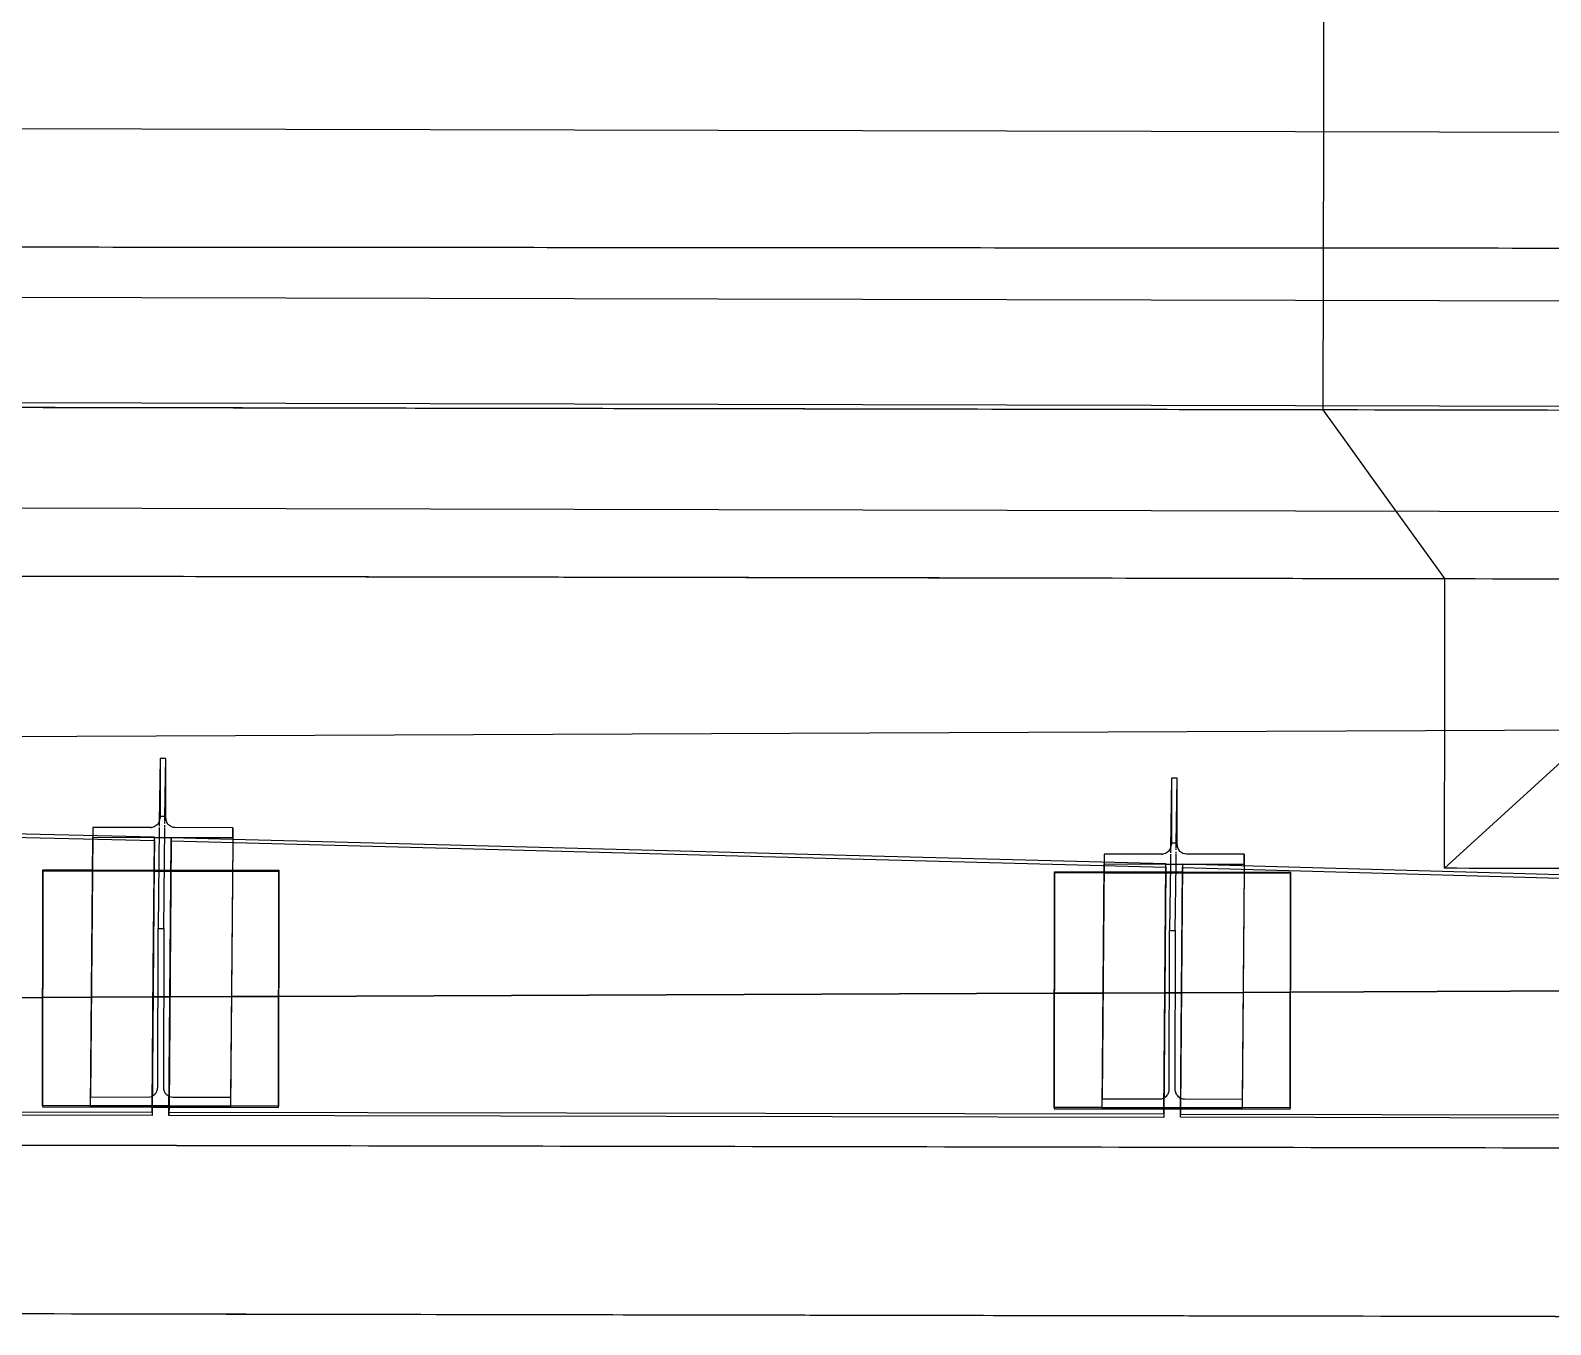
# Model space of a CAD drawing. Header units: metres. Extents: x -1161 to -1081, y 0 to 563.
# Drawn here: x -1098.824 to -1097.02, y 509.248 to 510.784 of the extents above; entities that cross this region are included whole.
import ezdxf

# ---------------------------------------------------------------- set-up
doc = ezdxf.new("R2010")
doc.units = ezdxf.units.M
doc.layers.add('A-GENM', color=7, linetype='Continuous', lineweight=35)

# ---------------------------------------------------------------- blocks, each defined once
blk = doc.blocks.new('CappingBeam_RS39A_CB04 - CappingBeam_RS39A_CB04-57951987-DRG-2873121 - DECK SLAB GENERAL ARRANGEMENT PLAN')
at = {"layer": 'A-GENM', "color": 253, "lineweight": 25, "true_color": 0xa3a3a3}
blk.add_open_spline([(109.4872, -4.711), (109.5435, -4.9245), (109.6562, -5.3515), (109.8816, -6.2056), (110.1633, -7.2733), (110.5014, -8.5546), (110.8394, -9.8358), (111.1775, -11.1169), (111.5155, -12.398), (111.7925, -13.4476), (111.9567, -14.0702), (112.0083, -14.2658)], degree=3, knots=[0, 0, 0, 0, 0.0208333, 0.0416667, 0.0833333, 0.125, 0.1666667, 0.2083333, 0.25, 0.2916667, 0.3107461, 0.3107461, 0.3107461, 0.3107461], dxfattribs=at)
at = {"layer": 'A-GENM', "color": 9, "lineweight": 25, "true_color": 0xbebebe}
for points in [[(109.8253, -5.9921), (109.9379, -6.4192), (110.0506, -6.8463), (110.1633, -7.2733)], [(110.1633, -7.2733), (110.276, -7.7004), (110.3887, -8.1275), (110.5014, -8.5546)], [(110.5014, -8.5546), (110.6141, -8.9816), (110.7268, -9.4087), (110.8394, -9.8358)]]:
    blk.add_open_spline(points, degree=3, dxfattribs=at)
blk = doc.blocks.new('StitchPour_RS39A_05 - StitchPour_RS39A_05-60503718-DRG-2873121 - DECK SLAB GENERAL ARRANGEMENT PLAN')
at = {"layer": 'A-GENM', "color": 253, "lineweight": 25, "true_color": 0xa3a3a3}
blk.add_open_spline([(109.2938, -4.762), (109.3502, -4.9756), (109.4629, -5.4027), (109.6883, -6.2568), (109.97, -7.3246), (110.3081, -8.6059), (110.6461, -9.8872), (110.9842, -11.1684), (111.3223, -12.4497), (111.5992, -13.4992), (111.7635, -14.1217), (111.815, -14.3171)], degree=3, knots=[0, 0, 0, 0, 0.0208333, 0.0416667, 0.0833333, 0.125, 0.1666667, 0.2083333, 0.25, 0.2916667, 0.3107322, 0.3107322, 0.3107322, 0.3107322], dxfattribs=at)
at = {"layer": 'A-GENM', "color": 9, "lineweight": 25, "true_color": 0xbebebe}
for points in [[(109.6319, -6.0433), (109.7446, -6.4704), (109.8573, -6.8975), (109.97, -7.3246)], [(109.97, -7.3246), (109.975, -7.3435), (109.98, -7.3624), (109.9849, -7.3813)], [(110.2112, -8.2388), (110.2435, -8.3611), (110.2758, -8.4835), (110.3081, -8.6059)], [(110.3081, -8.6059), (110.4208, -9.033), (110.5335, -9.4601), (110.6461, -9.8872)]]:
    blk.add_open_spline(points, degree=3, dxfattribs=at)
at = {"layer": 'A-GENM', "color": 253, "lineweight": 25, "true_color": 0xa3a3a3}
blk.add_open_spline([(109.9849, -7.3813), (110.0604, -7.6671), (110.1358, -7.9529), (110.2112, -8.2388)], degree=3, dxfattribs=at)
blk = doc.blocks.new('SCR_SW_2 - SCR_SW_2-66993693-DRG-2873121 - DECK SLAB GENERAL ARRANGEMENT PLAN')
at = {"layer": 'A-GENM', "color": 253, "lineweight": 25, "true_color": 0xa3a3a3}
for p, q in [((0, -0.004), (0.0024, 0.3482)), ((0.0023, 0.3482), (0.002, 0.2928)), ((0.0024, 0.3522), (0.0023, 0.3482)), ((0.0024, 0.3482), (0.0024, 0.3522)), ((0.0754, 0.3506), (0.0024, 0.3522)), ((0.0024, 0.3482), (1.1823, 0.3222)), ((1.1823, 0.3262), (0.0754, 0.3506)), ((1.1822, 0.3222), (1.1823, 0.326)), ((1.1823, 0.3222), (1.1823, 0.3262)), ((1.1812, 0.1697), (1.1822, 0.3222)), ((1.1823, 0.3222), (1.1821, 0.2949)), ((0.002, 0.2928), (0, 0)), ((1.1821, 0.2949), (1.18, -0.0039)), ((1.18, 0.0059), (1.1812, 0.1697)), ((0.0001, 0), (1.18, 0)), ((1.18, 0), (1.18, 0.0059)), ((1.18, 0), (1.18, -0.0039)), ((0, 0), (0, -0.004)), ((0.0216, -0.004), (0, -0.004)), ((1.18, -0.0039), (0.0216, -0.004))]:
    blk.add_line(p, q, dxfattribs=at)
blk = doc.blocks.new('SCR_SW_3 - SCR_SW_3-66993694-DRG-2873121 - DECK SLAB GENERAL ARRANGEMENT PLAN')
at = {"layer": 'A-GENM', "color": 253, "lineweight": 25, "true_color": 0xa3a3a3}
for p, q in [((0.0022, 0.3218), (0.0022, 0.3257)), ((0.0022, 0.3257), (0.0022, 0.3218)), ((0.0752, 0.3239), (0.0022, 0.3257)), ((0, -0.004), (0.0022, 0.3218)), ((0.0022, 0.3218), (0.0001, 0.0059)), ((0.0022, 0.3218), (1.182, 0.2929)), ((1.182, 0.2969), (0.0752, 0.3239)), ((1.182, 0.2929), (1.1801, -0.004)), ((1.1814, 0.1992), (1.182, 0.2966)), ((1.182, 0.2929), (1.182, 0.2969)), ((1.1801, 0), (1.1814, 0.1992)), ((0.0001, 0.0059), (0, 0)), ((0, 0), (0, -0.004)), ((0, 0), (1.1801, 0)), ((1.1801, -0.004), (0, -0.004)), ((1.1801, 0), (1.1801, -0.004))]:
    blk.add_line(p, q, dxfattribs=at)
blk = doc.blocks.new('SCR_SW_4 - SCR_SW_4-66993695-DRG-2873121 - DECK SLAB GENERAL ARRANGEMENT PLAN')
at = {"layer": 'A-GENM', "color": 253, "lineweight": 25, "true_color": 0xa3a3a3}
for p, q in [((0.0067, 0.2675), (1.1004, 0.2963)), ((1.1004, 0.2924), (0.0067, 0.2635)), ((1.1004, 0.2963), (1.1004, 0.2924)), ((1.1004, 0.2963), (1.1024, 0.0059)), ((1.1025, -0.0039), (1.1004, 0.2924)), ((0, 0), (0.0067, 0.2672)), ((0.0067, 0.2635), (0, -0.004)), ((0.0067, 0.2635), (0.0067, 0.2675)), ((1.1024, 0), (0.0001, 0)), ((1.1024, 0.0059), (1.1025, 0)), ((1.1025, -0.0039), (1.1025, 0)), ((0, 0), (0, -0.004)), ((0, -0.004), (1.1025, -0.0039))]:
    blk.add_line(p, q, dxfattribs=at)
blk = doc.blocks.new('POST_2180_1B_310UB - 1B-68650721-DRG-2873121 - DECK SLAB GENERAL ARRANGEMENT PLAN')
at = {"layer": 'A-GENM', "color": 253, "lineweight": 25, "true_color": 0xa3a3a3}
for p, q in [((-1098.67, 509.9198), (-1098.6709, 509.8449)), ((-1098.6633, 509.9198), (-1098.67, 509.9198)), ((-1098.67, 509.9198), (-1098.67, 509.8992)), ((-1098.6636, 509.8999), (-1098.6633, 509.9198)), ((-1098.6633, 509.8991), (-1098.6633, 509.9198)), ((-1098.67, 509.8992), (-1098.67, 509.851)), ((-1098.6642, 509.8494), (-1098.6636, 509.8991)), ((-1098.6633, 509.8509), (-1098.6633, 509.8991)), ((-1098.6734, 509.8412), (-1098.6771, 509.8388)), ((-1098.6709, 509.8428), (-1098.671, 509.8396)), ((-1098.6709, 509.8449), (-1098.6709, 509.8431)), ((-1098.67, 509.851), (-1098.67, 509.8492)), ((-1098.6633, 509.8509), (-1098.67, 509.851)), ((-1098.6643, 509.8387), (-1098.6643, 509.8406)), ((-1098.6642, 509.8473), (-1098.6642, 509.8492)), ((-1098.6642, 509.8453), (-1098.6642, 509.847)), ((-1098.6642, 509.8429), (-1098.6642, 509.8445)), ((-1098.6633, 509.8492), (-1098.6633, 509.8509)), ((-1098.6563, 509.8387), (-1098.66, 509.8412)), ((-1098.7498, 509.8282), (-1098.7525, 509.5183)), ((-1098.7525, 509.5063), (-1098.7497, 509.8264)), ((-1098.7497, 509.838), (-1098.7498, 509.8282)), ((-1098.6814, 509.8379), (-1098.7497, 509.838)), ((-1098.7497, 509.838), (-1098.7497, 509.8282)), ((-1098.7497, 509.8282), (-1098.7497, 509.8264)), ((-1098.7497, 509.8264), (-1098.6767, 509.8262)), ((-1098.6792, 509.8381), (-1098.6803, 509.838)), ((-1098.6771, 509.8388), (-1098.6792, 509.8381)), ((-1098.6767, 509.8262), (-1098.5837, 509.8261)), ((-1098.671, 509.8379), (-1098.6724, 509.7181)), ((-1098.6657, 509.718), (-1098.6643, 509.8379)), ((-1098.6542, 509.8381), (-1098.6563, 509.8387)), ((-1098.6519, 509.8379), (-1098.6542, 509.8381)), ((-1098.5837, 509.8377), (-1098.6519, 509.8379)), ((-1098.5837, 509.8377), (-1098.5838, 509.8261)), ((-1098.5838, 509.8261), (-1098.5838, 509.8241)), ((-1098.5838, 509.8241), (-1098.5838, 509.8201)), ((-1098.5837, 509.824), (-1098.5838, 509.8201)), ((-1098.5837, 509.8261), (-1098.5837, 509.8377)), ((-1098.5837, 509.8261), (-1098.5837, 509.824)), ((-1098.5838, 509.8201), (-1098.5865, 509.518)), ((-1098.5838, 509.8201), (-1098.5865, 509.506)), ((-1098.6728, 509.5297), (-1098.6724, 509.7181)), ((-1098.6714, 509.7181), (-1098.6657, 509.718)), ((-1098.6657, 509.718), (-1098.6661, 509.5297)), ((-1098.7525, 509.5063), (-1098.7525, 509.5183)), ((-1098.7524, 509.5183), (-1098.6842, 509.5181)), ((-1098.6842, 509.5181), (-1098.682, 509.5184)), ((-1098.682, 509.5184), (-1098.6798, 509.519)), ((-1098.6794, 509.5193), (-1098.6761, 509.5215)), ((-1098.6628, 509.5215), (-1098.6593, 509.5191)), ((-1098.6591, 509.519), (-1098.657, 509.5183)), ((-1098.657, 509.5183), (-1098.6547, 509.5181)), ((-1098.6547, 509.5181), (-1098.5865, 509.518)), ((-1098.5865, 509.518), (-1098.5865, 509.506)), ((-1098.6795, 509.5061), (-1098.7525, 509.5063)), ((-1098.6594, 509.5061), (-1098.6795, 509.5061)), ((-1098.5865, 509.506), (-1098.6594, 509.5061))]:
    blk.add_line(p, q, dxfattribs=at)
for centre, start_param, end_param in [((-1098.6814, 509.8492), 2.363455, 3.148876), ((-1098.6519, 509.8491), 0.00726, 0.792682), ((-1098.6814, 509.8492), 1.578068, 1.628111), ((-1098.6814, 509.8492), 1.628111, 1.678153)]:
    blk.add_ellipse(centre, major_axis=(-0.0114, 0.0001), ratio=0.989162, start_param=start_param, end_param=end_param, dxfattribs=at)
for points in [[(-1098.6761, 509.5215), (-1098.675, 509.5226), (-1098.6734, 509.5252), (-1098.6728, 509.5282), (-1098.6728, 509.5297)], [(-1098.6661, 509.5297), (-1098.6661, 509.5281), (-1098.6655, 509.5252), (-1098.6639, 509.5226), (-1098.6628, 509.5215)]]:
    blk.add_open_spline(points, degree=3, dxfattribs=at)
blk = doc.blocks.new('POST_1980_1B_310UB - 1B-68650722-DRG-2873121 - DECK SLAB GENERAL ARRANGEMENT PLAN')
at = {"layer": 'A-GENM', "color": 253, "lineweight": 25, "true_color": 0xa3a3a3}
for p, q in [((-1097.4703, 509.8967), (-1097.4713, 509.8131)), ((-1097.4636, 509.8967), (-1097.4703, 509.8967)), ((-1097.4703, 509.8967), (-1097.4703, 509.8677)), ((-1097.4645, 509.8179), (-1097.4636, 509.8967)), ((-1097.4636, 509.8676), (-1097.4636, 509.8967)), ((-1097.4703, 509.8677), (-1097.4703, 509.8195)), ((-1097.4636, 509.8194), (-1097.4636, 509.8676)), ((-1097.5499, 509.8065), (-1097.55, 509.7969)), ((-1097.5499, 509.8065), (-1097.55, 509.7969)), ((-1097.4817, 509.8064), (-1097.5499, 509.8065)), ((-1097.4794, 509.8066), (-1097.4806, 509.8065)), ((-1097.4773, 509.8073), (-1097.4794, 509.8066)), ((-1097.4736, 509.8097), (-1097.4773, 509.8073)), ((-1097.4714, 509.8064), (-1097.4715, 509.7952)), ((-1097.4713, 509.8131), (-1097.4713, 509.8116)), ((-1097.4713, 509.8113), (-1097.4713, 509.8081)), ((-1097.4703, 509.8195), (-1097.4703, 509.8177)), ((-1097.4636, 509.8194), (-1097.4703, 509.8195)), ((-1097.4648, 509.7952), (-1097.4647, 509.8064)), ((-1097.4646, 509.8139), (-1097.4646, 509.8155)), ((-1097.4646, 509.8114), (-1097.4646, 509.813)), ((-1097.4646, 509.8072), (-1097.4646, 509.8091)), ((-1097.4645, 509.8158), (-1097.4645, 509.8177)), ((-1097.4636, 509.8177), (-1097.4636, 509.8194)), ((-1097.4566, 509.8072), (-1097.4603, 509.8097)), ((-1097.4544, 509.8066), (-1097.4566, 509.8072)), ((-1097.4522, 509.8064), (-1097.4544, 509.8066)), ((-1097.3839, 509.8062), (-1097.4522, 509.8064)), ((-1097.384, 509.7946), (-1097.3839, 509.8062)), ((-1097.3839, 509.8062), (-1097.384, 509.7952)), ((-1097.55, 509.7969), (-1097.5525, 509.5161)), ((-1097.5525, 509.5041), (-1097.55, 509.7949)), ((-1097.55, 509.7969), (-1097.55, 509.7949)), ((-1097.55, 509.7949), (-1097.477, 509.7947)), ((-1097.477, 509.7947), (-1097.384, 509.7946)), ((-1097.4715, 509.7947), (-1097.4725, 509.7159)), ((-1097.4658, 509.7159), (-1097.4648, 509.7947)), ((-1097.3841, 509.7884), (-1097.3865, 509.5158)), ((-1097.384, 509.7884), (-1097.3865, 509.5038)), ((-1097.384, 509.7946), (-1097.3841, 509.7924)), ((-1097.3841, 509.7924), (-1097.3841, 509.7884)), ((-1097.384, 509.7946), (-1097.384, 509.7924)), ((-1097.384, 509.7924), (-1097.384, 509.7884)), ((-1097.4728, 509.5276), (-1097.4725, 509.7159)), ((-1097.4712, 509.7159), (-1097.4658, 509.7159)), ((-1097.4658, 509.7159), (-1097.4661, 509.5275)), ((-1097.5525, 509.5041), (-1097.5525, 509.5161)), ((-1097.5524, 509.5161), (-1097.4842, 509.516)), ((-1097.4842, 509.516), (-1097.482, 509.5162)), ((-1097.482, 509.5162), (-1097.4798, 509.5169)), ((-1097.4793, 509.5172), (-1097.4761, 509.5194)), ((-1097.4628, 509.5194), (-1097.4594, 509.517)), ((-1097.4591, 509.5168), (-1097.457, 509.5162)), ((-1097.457, 509.5162), (-1097.4547, 509.5159)), ((-1097.4547, 509.5159), (-1097.3865, 509.5158)), ((-1097.3865, 509.5158), (-1097.3865, 509.5038)), ((-1097.4794, 509.504), (-1097.5525, 509.5041)), ((-1097.4595, 509.504), (-1097.4794, 509.504)), ((-1097.3865, 509.5038), (-1097.4595, 509.504))]:
    blk.add_line(p, q, dxfattribs=at)
for centre, start_param, end_param in [((-1097.4817, 509.8177), 1.578068, 1.628111), ((-1097.4817, 509.8177), 1.628111, 1.678153), ((-1097.4817, 509.8177), 2.363455, 3.148876), ((-1097.4522, 509.8176), 0.00726, 0.792682)]:
    blk.add_ellipse(centre, major_axis=(-0.0114, 0.0001), ratio=0.989162, start_param=start_param, end_param=end_param, dxfattribs=at)
for points in [[(-1097.4761, 509.5194), (-1097.475, 509.5205), (-1097.4734, 509.523), (-1097.4728, 509.526), (-1097.4728, 509.5276)], [(-1097.4661, 509.5275), (-1097.4661, 509.526), (-1097.4655, 509.523), (-1097.4639, 509.5205), (-1097.4628, 509.5194)]]:
    blk.add_open_spline(points, degree=3, dxfattribs=at)
blk = doc.blocks.new('PLATE ph - PLATE ph-V10-DRG-2873121 - DECK SLAB GENERAL ARRANGEMENT PLAN')
at = {"layer": 'A-GENM', "color": 253, "lineweight": 25, "true_color": 0xa3a3a3}
for p, q in [((-1098.8095, 509.5079), (-1098.809, 509.7878)), ((-1098.809, 509.7863), (-1098.8095, 509.5064)), ((-1098.809, 509.7878), (-1098.75, 509.7877)), ((-1098.809, 509.7863), (-1098.809, 509.7878)), ((-1098.7501, 509.7862), (-1098.809, 509.7863)), ((-1098.677, 509.786), (-1098.7501, 509.7862)), ((-1098.75, 509.7877), (-1098.677, 509.7875)), ((-1098.677, 509.7875), (-1098.6716, 509.7875)), ((-1098.6723, 509.786), (-1098.677, 509.786)), ((-1098.6706, 509.7875), (-1098.6571, 509.7875)), ((-1098.6571, 509.786), (-1098.6706, 509.786)), ((-1098.6571, 509.7875), (-1098.584, 509.7874)), ((-1098.5841, 509.7859), (-1098.6571, 509.786)), ((-1098.529, 509.7858), (-1098.5841, 509.7859)), ((-1098.584, 509.7874), (-1098.529, 509.7873)), ((-1098.529, 509.7873), (-1098.5295, 509.5074)), ((-1098.5295, 509.5059), (-1098.529, 509.7858)), ((-1098.529, 509.7873), (-1098.529, 509.7858)), ((-1098.7525, 509.5078), (-1098.8095, 509.5079)), ((-1098.8095, 509.5079), (-1098.8095, 509.5064)), ((-1098.8095, 509.5064), (-1098.6795, 509.5061)), ((-1098.6795, 509.5076), (-1098.7525, 509.5078)), ((-1098.6594, 509.5076), (-1098.6795, 509.5076)), ((-1098.6795, 509.5061), (-1098.6594, 509.5061)), ((-1098.5865, 509.5075), (-1098.6594, 509.5076)), ((-1098.6594, 509.5061), (-1098.5295, 509.5059)), ((-1098.5295, 509.5074), (-1098.5865, 509.5075)), ((-1098.5295, 509.5059), (-1098.5295, 509.5074))]:
    blk.add_line(p, q, dxfattribs=at)
blk = doc.blocks.new('PLATE ph - PLATE ph-V11-DRG-2873121 - DECK SLAB GENERAL ARRANGEMENT PLAN')
at = {"layer": 'A-GENM', "color": 253, "lineweight": 25, "true_color": 0xa3a3a3}
for p, q in [((-1097.6095, 509.5057), (-1097.609, 509.7856)), ((-1097.609, 509.7856), (-1097.55, 509.7855)), ((-1097.609, 509.7841), (-1097.609, 509.7856)), ((-1097.55, 509.7855), (-1097.4771, 509.7854)), ((-1097.4771, 509.7854), (-1097.4716, 509.7854)), ((-1097.4706, 509.7854), (-1097.457, 509.7854)), ((-1097.457, 509.7854), (-1097.384, 509.7852)), ((-1097.384, 509.7852), (-1097.329, 509.7851)), ((-1097.609, 509.7841), (-1097.6095, 509.5042)), ((-1097.5501, 509.784), (-1097.609, 509.7841)), ((-1097.4771, 509.7839), (-1097.5501, 509.784)), ((-1097.4723, 509.7839), (-1097.4771, 509.7839)), ((-1097.457, 509.7839), (-1097.4706, 509.7839)), ((-1097.3841, 509.7837), (-1097.457, 509.7839)), ((-1097.329, 509.7836), (-1097.3841, 509.7837)), ((-1097.329, 509.7851), (-1097.3295, 509.5052)), ((-1097.3295, 509.5038), (-1097.329, 509.7836)), ((-1097.329, 509.7851), (-1097.329, 509.7836)), ((-1097.5525, 509.5056), (-1097.6095, 509.5057)), ((-1097.6095, 509.5057), (-1097.6095, 509.5042)), ((-1097.6095, 509.5042), (-1097.4794, 509.504)), ((-1097.4794, 509.5055), (-1097.5525, 509.5056)), ((-1097.4595, 509.5055), (-1097.4794, 509.5055)), ((-1097.4794, 509.504), (-1097.4595, 509.504)), ((-1097.3865, 509.5053), (-1097.4595, 509.5055)), ((-1097.4595, 509.504), (-1097.3295, 509.5038)), ((-1097.3295, 509.5052), (-1097.3865, 509.5053)), ((-1097.3295, 509.5038), (-1097.3295, 509.5052))]:
    blk.add_line(p, q, dxfattribs=at)
blk = doc.blocks.new('Top of Pavement - RL A - Top of Pavement - RL A-68818558-DRG-2873121 - DECK SLAB GENERAL ARRANGEMENT PLAN')
at = {"layer": 'A-GENM', "color": 9, "lineweight": 25, "true_color": 0xbebebe}
blk.add_open_spline([(112.854, -14.041), (112.8153, -13.8942), (112.7207, -13.5358), (112.5703, -12.9658), (112.4029, -12.3311), (112.2354, -11.6964), (112.0679, -11.0617), (111.9004, -10.427), (111.733, -9.7923), (111.5655, -9.1576), (111.398, -8.5228), (111.2305, -7.8881), (111.063, -7.2534), (110.8955, -6.6187), (110.756, -6.0897), (110.6443, -5.6666), (110.5606, -5.3492), (110.4768, -5.0318), (110.4011, -4.7447), (110.3532, -4.5633), (110.3333, -4.4877)], degree=3, knots=[0.26957257, 0.26957257, 0.26957257, 0.26957257, 0.27272727, 0.27727273, 0.28181818, 0.28636364, 0.29090909, 0.29545455, 0.3, 0.30454545, 0.30909091, 0.31363636, 0.31818182, 0.32272727, 0.32727273, 0.32954545, 0.33181818, 0.33409091, 0.33636364, 0.33798706, 0.33798706, 0.33798706, 0.33798706], dxfattribs=at)
blk.add_open_spline([(110.5339, -6.0316), (110.5898, -6.2431), (110.7014, -6.6663), (110.8689, -7.301), (111.0364, -7.9357), (111.2038, -8.5704), (111.3713, -9.2051), (111.483, -9.6282), (111.5388, -9.8398)], degree=3, dxfattribs=at)
blk = doc.blocks.new('T2DPAA-T2D-C3S-RS-M3D-100334_rvt-1-DRG-2873121 - DECK SLAB GENERAL ARRANGEMENT PLAN')
at = {"layer": 'A-GENM', "color": 253, "lineweight": 25, "true_color": 0xa3a3a3}
for p, q in [((-1101.3812, 510.6736), (-1096.6013, 510.662)), ((-1101.3816, 510.4736), (-1096.6016, 510.462)), ((-1101.3818, 510.3486), (-1096.6018, 510.337)), ((-1101.382, 510.2236), (-1096.6021, 510.212)), ((-1101.0621, 509.9367), (-1096.6025, 509.9555)), ((-1101.0621, 509.9367), (-1096.6025, 509.9555)), ((-1098.5292, 509.6375), (-1097.6092, 509.6414)), ((-1097.6092, 509.6414), (-1098.5292, 509.6375)), ((-1097.6092, 509.6414), (-1097.5513, 509.6416)), ((-1097.5513, 509.6416), (-1097.6092, 509.6414)), ((-1097.5513, 509.6416), (-1097.4783, 509.6419)), ((-1097.4783, 509.6419), (-1097.5513, 509.6416)), ((-1097.4783, 509.6419), (-1097.4726, 509.642)), ((-1097.4726, 509.642), (-1097.4783, 509.6419)), ((-1097.472, 509.642), (-1097.4583, 509.642)), ((-1097.4583, 509.642), (-1097.472, 509.642)), ((-1097.4583, 509.642), (-1097.3853, 509.6423)), ((-1097.3853, 509.6423), (-1097.4583, 509.642)), ((-1097.3853, 509.6423), (-1097.3292, 509.6426)), ((-1097.3292, 509.6426), (-1097.3853, 509.6423)), ((-1097.3292, 509.6426), (-1096.6031, 509.6456)), ((-1096.6031, 509.6456), (-1097.3292, 509.6426)), ((-1099.7293, 509.6325), (-1098.8092, 509.6363)), ((-1098.8092, 509.6363), (-1099.7293, 509.6325)), ((-1098.8092, 509.6363), (-1098.7513, 509.6366)), ((-1098.7513, 509.6366), (-1098.8092, 509.6363)), ((-1098.7513, 509.6366), (-1098.6783, 509.6369)), ((-1098.6783, 509.6369), (-1098.7513, 509.6366)), ((-1098.6783, 509.6369), (-1098.6726, 509.6369)), ((-1098.6726, 509.6369), (-1098.6783, 509.6369)), ((-1098.672, 509.6369), (-1098.6583, 509.637)), ((-1098.6583, 509.637), (-1098.672, 509.6369)), ((-1098.6583, 509.637), (-1098.5853, 509.6373)), ((-1098.5853, 509.6373), (-1098.6583, 509.637)), ((-1098.5853, 509.6373), (-1098.5292, 509.6375)), ((-1098.5292, 509.6375), (-1098.5853, 509.6373))]:
    blk.add_line(p, q, dxfattribs=at)
at = {"layer": 'A-GENM', "color": 9, "lineweight": 25, "true_color": 0xbebebe}
blk.add_line((-1097.2901, 510.3335), (-1097.2896, 510.6636), dxfattribs=at)
at = {"layer": 'A-GENM', "color": 254, "lineweight": 25, "true_color": 0xd1d1d1}
blk.add_line((-1096.1975, 510.6574), (-1097.1463, 509.7896), dxfattribs=at)
at = {"layer": 'A-GENM', "color": 9, "lineweight": 25, "true_color": 0xbebebe, "flags": 128}
for points in [[(-1097.2896, 510.6636), (-1097.2895, 510.7297), (-1097.2889, 511.1259), (-1097.2883, 511.5222), (-1097.2877, 511.9184), (-1097.2871, 512.3146), (-1097.2865, 512.7109), (-1097.2859, 513.1071), (-1097.2853, 513.5033), (-1097.2847, 513.8995)], [(-1097.2036, 510.2135), (-1097.2324, 510.2534), (-1097.2613, 510.2935), (-1097.2901, 510.3335)], [(-1097.1458, 510.1334), (-1097.1747, 510.1734), (-1097.2035, 510.2134)], [(-1097.1463, 509.7896), (-1097.1462, 509.8583), (-1097.1461, 509.9271), (-1097.146, 509.9959), (-1097.1459, 510.0646), (-1097.1458, 510.1334)]]:
    blk.add_lwpolyline(points, dxfattribs=at)
at = {"layer": 'A-GENM', "color": 9, "lineweight": 25, "true_color": 0xbebebe}
for points, knots in [([(-1098.4481, 510.5262), (-1098.5407, 510.5263), (-1098.7218, 510.5264), (-1098.9915, 510.5266), (-1099.3455, 510.5268), (-1099.6996, 510.527), (-1100.0537, 510.5273), (-1100.2927, 510.5276), (-1100.4432, 510.5277), (-1100.5052, 510.5278)], [0.38633, 0.38633, 0.38633, 0.38633, 0.4444444, 0.5, 0.5555556, 0.6666667, 0.7222222, 0.7777778, 0.8166855, 0.8166855, 0.8166855, 0.8166855]), ([(-1101.3822, 510.1409), (-1101.3164, 510.1408), (-1101.0583, 510.1403), (-1100.6078, 510.1395), (-1100.0308, 510.1385), (-1099.5499, 510.1376), (-1099.1653, 510.137), (-1098.7806, 510.1363), (-1098.2998, 510.1354), (-1097.7228, 510.1344), (-1097.3381, 510.1337), (-1097.1458, 510.1334)], [0.2657938, 0.2657938, 0.2657938, 0.2657938, 0.3, 0.4, 0.5, 0.6, 0.65, 0.7, 0.8, 0.9, 1, 1, 1, 1]), ([(-1096.3565, 509.7885), (-1096.4629, 509.7886), (-1096.7262, 509.789), (-1096.9895, 509.7894), (-1097.1463, 509.7896)], [0.8134865, 0.8134865, 0.8134865, 0.8134865, 0.8888889, 1, 1, 1, 1])]:
    blk.add_open_spline(points, degree=3, knots=knots, dxfattribs=at)
at = {"layer": 'A-GENM', "color": 253, "lineweight": 25, "true_color": 0xa3a3a3}
for points in [[(-1098.1948, 510.526), (-1098.2793, 510.5261), (-1098.3637, 510.5261), (-1098.4481, 510.5262)], [(-1097.6637, 510.5256), (-1097.8407, 510.5258), (-1098.0178, 510.5259), (-1098.1948, 510.526)], [(-1097.1326, 510.5253), (-1097.3096, 510.5254), (-1097.4867, 510.5255), (-1097.6637, 510.5256)], [(-1096.6015, 510.5249), (-1096.7785, 510.525), (-1096.9556, 510.5251), (-1097.1326, 510.5253)]]:
    blk.add_open_spline(points, degree=3, dxfattribs=at)
at = {"layer": 'A-GENM', "color": 9, "lineweight": 25, "true_color": 0xbebebe}
for points in [[(-1098.3843, 510.3354), (-1098.5666, 510.3358), (-1098.9313, 510.3364), (-1099.296, 510.3371), (-1099.4784, 510.3374)], [(-1097.2901, 510.3335), (-1097.4725, 510.3338), (-1097.8372, 510.3345), (-1098.2019, 510.3351), (-1098.3843, 510.3354)]]:
    blk.add_open_spline(points, degree=3, dxfattribs=at)
at = {"layer": 'A-GENM', "color": 253, "lineweight": 25, "true_color": 0xa3a3a3}
for name, p, rotation in [('Top of Pavement - RL A - Top of Pavement - RL A-68818558-DRG-2873121 - DECK SLAB GENERAL ARRANGEMENT PLAN', (-1134.0578, 404.8616), 75.11694444444437), ('CappingBeam_RS39A_CB04 - CappingBeam_RS39A_CB04-57951987-DRG-2873121 - DECK SLAB GENERAL ARRANGEMENT PLAN', (-1134.0578, 404.8616), 75.11694444444437), ('StitchPour_RS39A_05 - StitchPour_RS39A_05-60503718-DRG-2873121 - DECK SLAB GENERAL ARRANGEMENT PLAN', (-1134.0578, 404.8616), 75.11694444444437), ('SCR_SW_2 - SCR_SW_2-66993693-DRG-2873121 - DECK SLAB GENERAL ARRANGEMENT PLAN', (-1099.8595, 509.5024), 359.8981271850844), ('SCR_SW_3 - SCR_SW_3-66993694-DRG-2873121 - DECK SLAB GENERAL ARRANGEMENT PLAN', (-1098.6595, 509.5002), 359.8981270211997)]:
    blk.add_blockref(name, p, dxfattribs=dict(at, rotation=rotation))
for name in ['POST_2180_1B_310UB - 1B-68650721-DRG-2873121 - DECK SLAB GENERAL ARRANGEMENT PLAN', 'POST_1980_1B_310UB - 1B-68650722-DRG-2873121 - DECK SLAB GENERAL ARRANGEMENT PLAN', 'PLATE ph - PLATE ph-V10-DRG-2873121 - DECK SLAB GENERAL ARRANGEMENT PLAN', 'PLATE ph - PLATE ph-V11-DRG-2873121 - DECK SLAB GENERAL ARRANGEMENT PLAN']:
    blk.add_blockref(name, (0, 0), dxfattribs=at)
at = {"layer": 'A-GENM', "color": 253, "lineweight": 25, "true_color": 0xa3a3a3, "extrusion": (0, 0, -1), "rotation": 0.1018919239195572}
blk.add_blockref('SCR_SW_4 - SCR_SW_4-66993695-DRG-2873121 - DECK SLAB GENERAL ARRANGEMENT PLAN', (1096.3571, 509.4961), dxfattribs=at)

msp = doc.modelspace()

# ---------------------------------------------------------------- block references
at = {"lineweight": 5}
msp.add_blockref('T2DPAA-T2D-C3S-RS-M3D-100334_rvt-1-DRG-2873121 - DECK SLAB GENERAL ARRANGEMENT PLAN', (0, 0), dxfattribs=at)

doc.saveas('drawing.dxf')
